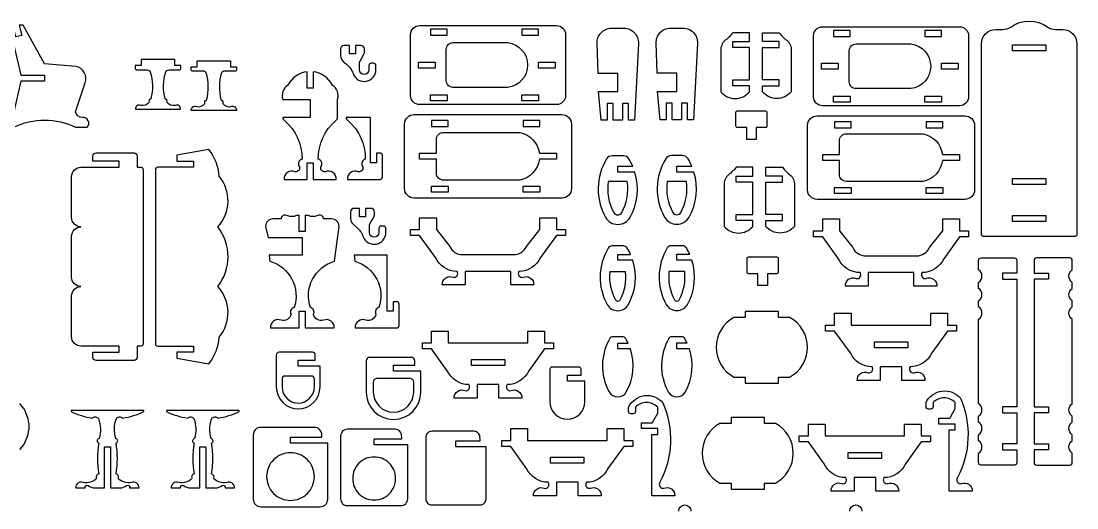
# Model space of a CAD drawing. Extents: x 2719 to 6782, y -345 to 2211.
# Drawn here: x 4658 to 6782, y 1232 to 2211 of the extents above; entities that cross this region are included whole.
import ezdxf

# ---------------------------------------------------------------- set-up
doc = ezdxf.new("R2010")
doc.units = 0
doc.header["$MEASUREMENT"] = 0
doc.layers.add('LAYER1', color=18, linetype='CONTINUOUS')

msp = doc.modelspace()

# ---------------------------------------------------------------- linework, layer by layer
at = {"layer": 'LAYER1'}
for points in [[(6595, 1777.3, -0.414214), (6590.2, 1782.1), (6590.2, 2165.2, -0.414214), (6619, 2194), (6633.2, 2194, 0.155074), (6649, 2199, -0.31779), (6723.5, 2199, 0.155074), (6739.2, 2194), (6753.4, 2194, -0.414214), (6782.2, 2165.2), (6782.2, 1782.1, -0.414214), (6777.4, 1777.3)], [(4704.9, 2095.9), (4704.9, 2089.9), (4656.9, 2089.9), (4642.6, 2028.4, -0.343544), (4628.9, 2016.9, 0.729626), (4619.5, 1997.2), (4642.6, 1997.2, -0.230289), (4767.2, 1997.2), (4790.3, 1997.2, 0.729626), (4780.8, 2016.9, -0.343544), (4767.2, 2028.4), (4786.6, 2086.5, 0.456332), (4767.8, 2119.5), (4704.9, 2124.7), (4661.9, 2202.7), (4653.9, 2202.7), (4658.7, 2182.1), (4647, 2179.4), (4641.5, 2202.7), (4633.5, 2202.7), (4656.9, 2101.9), (4704.9, 2101.9)], [(5441.2, 2061), (5441.2, 2184, -0.414214), (5459.2, 2202), (5735.2, 2202, -0.414214), (5753.2, 2184), (5753.2, 2061, -0.414214), (5735.2, 2043), (5459.2, 2043, -0.414214)], [(5824.7, 2011.8), (5819.6, 2069.4), (5858.3, 2069.4), (5858.3, 2105.7), (5818.6, 2105.7), (5816.8, 2166.1, -0.431081), (5845.6, 2196.6), (5871, 2196.6, -0.431081), (5899.8, 2166.1), (5891.9, 2011.8), (5879.9, 2011.8), (5879.9, 2045.4), (5867.9, 2045.4), (5867.9, 2011.8), (5848.7, 2011.8), (5848.7, 2045.4), (5836.7, 2045.4), (5836.7, 2011.8)], [(5943.6, 2012), (5938.5, 2069.6), (5977.2, 2069.6), (5977.2, 2105.9), (5937.5, 2105.9), (5935.7, 2166.4, -0.431081), (5964.5, 2196.8), (5989.9, 2196.8, -0.431081), (6018.6, 2166.4), (6010.8, 2012), (5998.8, 2012), (5998.8, 2045.6), (5986.8, 2045.6), (5986.8, 2012), (5967.6, 2012), (5967.6, 2045.6), (5955.6, 2045.6), (5955.6, 2012)], [(6252.3, 2058.5), (6252.3, 2181.5, -0.414214), (6270.3, 2199.5), (6546.3, 2199.5, -0.414214), (6564.3, 2181.5), (6564.3, 2058.5, -0.414214), (6546.3, 2040.5), (6270.3, 2040.5, -0.414214)], [(5637.1, 2077.5), (5526.7, 2077.5, -0.414214), (5513.2, 2091), (5513.2, 2154, -0.414214), (5526.7, 2167.5), (5637.1, 2167.5, -0.88519)], [(6065.7, 2151.6), (6065.7, 2068.7, 0.468323), (6123.3, 2068.7), (6123.3, 2080.7), (6089.7, 2080.7), (6089.7, 2092.7), (6123.3, 2092.7), (6123.3, 2157.6), (6089.7, 2157.6), (6089.7, 2169.6), (6123.3, 2169.6), (6123.3, 2187.6), (6089.7, 2187.6, -0.082449), (6074.7, 2172.5, 0.237515)], [(6207.3, 2151.6), (6207.3, 2068.7, -0.468323), (6149.7, 2068.7), (6149.7, 2080.7), (6183.3, 2080.7), (6183.3, 2092.7), (6149.7, 2092.7), (6149.7, 2157.6), (6183.3, 2157.6), (6183.3, 2169.6), (6149.7, 2169.6), (6149.7, 2187.6), (6183.3, 2187.6, 0.082449), (6198.3, 2172.5, -0.237515)], [(5325.5, 2106), (5326.1, 2104.3, 0.825341), (5371.6, 2113.1), (5371.6, 2121.4, 0.414214), (5366.9, 2126), (5362.2, 2126, 0.414214), (5357.6, 2121.4), (5357.6, 2113.1, -1), (5338.5, 2113.1), (5338.5, 2124.8, -0.131652), (5340.3, 2131.7), (5346.7, 2142.7, 0.131652), (5348.5, 2149.6), (5348.5, 2154.8, 0.414214), (5341.6, 2161.7), (5330.6, 2161.7), (5330.6, 2144.9), (5318.6, 2144.9), (5318.6, 2161.7), (5307.6, 2161.7, 0.414214), (5300.6, 2154.8), (5300.6, 2140.5, 0.220517), (5305.5, 2129.9), (5312.5, 2124.1, -0.122252)], [(6448.2, 2075), (6337.8, 2075, -0.414214), (6324.3, 2088.5), (6324.3, 2151.5, -0.414214), (6337.8, 2165), (6448.2, 2165, -0.88519)], [(4933, 2033.4), (4978.6, 2033.4, 0.570657), (4967.5, 2041.4, -0.289506), (4950.9, 2047.5, 0.497317), (4947.7, 2054.5, 0.217136), (4947.7, 2054.5, -0.145354), (4948.5, 2109.1, -0.281118), (4955.5, 2112.6), (4975.8, 2112.6, 0.414214), (4978.7, 2115.5), (4978.7, 2121.7), (4966.7, 2121.7), (4966.7, 2133.7), (4939.1, 2133.7), (4933, 2133.7), (4927, 2133.7), (4899.4, 2133.7), (4899.4, 2121.7), (4887.4, 2121.7), (4887.4, 2115.5, 0.414214), (4890.3, 2112.6), (4910.6, 2112.6, -0.281118), (4917.6, 2109.1, -0.145354), (4918.4, 2054.5, 0.217136), (4918.4, 2054.5, 0.497317), (4915.2, 2047.5, -0.289506), (4898.6, 2041.4, 0.570657), (4887.5, 2033.4)], [(5045.4, 2030.9), (4999.8, 2030.9, -0.570657), (5011, 2038.9, 0.289506), (5027.6, 2045, -0.497317), (5030.7, 2052, -0.217136), (5030.7, 2052, 0.145354), (5030, 2106.6, 0.281118), (5022.9, 2110.1), (5002.7, 2110.1, -0.414214), (4999.8, 2113), (4999.8, 2119.2), (5011.8, 2119.2), (5011.8, 2131.2), (5039.4, 2131.2), (5045.4, 2131.2), (5051.4, 2131.2), (5079, 2131.2), (5079, 2119.2), (5091, 2119.2), (5091, 2113, -0.414214), (5088.1, 2110.1), (5067.9, 2110.1, 0.281118), (5060.8, 2106.6, 0.145354), (5060.1, 2052, -0.217136), (5060.1, 2052, -0.497317), (5063.2, 2045, 0.289506), (5079.8, 2038.9, -0.570657), (5091, 2030.9)], [(5245.3, 2109.1), (5245.3, 2076), (5233.3, 2076), (5233.3, 2109.1, 0.24185), (5194.6, 2082.1, 0.346655), (5184.2, 2053.3), (5239.3, 2053.3), (5239.3, 2017.3), (5184.2, 2017.3, 0.260797), (5187.9, 2010.7, -0.220455), (5222.9, 1933.3, 0.497317), (5216.7, 1919.9, -0.687365), (5208.7, 1907.9, 0.570657), (5187, 1892.5), (5233.3, 1892.5), (5233.3, 1926.1), (5239.3, 1926.1), (5245.3, 1926.1), (5245.3, 1892.5), (5291.5, 1892.5, 0.570657), (5269.9, 1907.9, -0.687365), (5261.8, 1919.9, 0.497317), (5255.6, 1933.3, -0.220455), (5290.7, 2010.7, 0.260797), (5294.3, 2017.3), (5294.3, 2053.3, 0.346655), (5283.9, 2082.1, 0.24185)], [(5429.2, 1874.1), (5429.2, 2003.7, -0.414214), (5448.4, 2022.9), (5746, 2022.9, -0.414214), (5765.2, 2003.7), (5765.2, 1874.1, -0.414214), (5746, 1854.9), (5448.4, 1854.9, -0.414214)], [(6117.7, 1996.6), (6098.9, 1996.6, -0.414214), (6096.1, 1999.4), (6096.1, 2027.3, -0.414214), (6098.9, 2030.2), (6155.6, 2030.2, -0.414214), (6158.5, 2027.3), (6158.5, 1999.4, -0.414214), (6155.6, 1996.6), (6136.9, 1996.6), (6136.9, 1972.6), (6117.7, 1972.6)], [(6240.3, 1871.5), (6240.3, 2001.1, -0.414214), (6259.5, 2020.3), (6557.1, 2020.3, -0.414214), (6576.3, 2001.1), (6576.3, 1871.5, -0.414214), (6557.1, 1852.3), (6259.5, 1852.3, -0.414214)], [(5379.8, 1892.5, 0.414214), (5384.6, 1897.3), (5384.6, 1940.5, 0.414214), (5379.8, 1945.3), (5372.6, 1945.3), (5372.6, 1926.1), (5360.6, 1926.1), (5360.6, 2017.3), (5311.6, 2017.3, 0.260797), (5315.2, 2010.7, -0.220455), (5350.2, 1933.3, 0.497317), (5344.1, 1919.9, -0.687365), (5336, 1907.9, 0.570657), (5314.4, 1892.5)], [(5700.5, 1944.9), (5734.8, 1944.9), (5734.8, 1932.9), (5700.5, 1932.9, -0.326135), (5661.1, 1890.9), (5507.6, 1890.9, -0.414214), (5493.2, 1905.3), (5493.2, 1932.9), (5459.6, 1932.9), (5459.6, 1944.9), (5493.2, 1944.9), (5493.2, 1972.5, -0.414214), (5507.6, 1986.9), (5661.1, 1986.9, -0.326135)], [(6511.6, 1942.3), (6545.9, 1942.3), (6545.9, 1930.3), (6511.6, 1930.3, -0.326135), (6472.2, 1888.3), (6318.7, 1888.3, -0.414214), (6304.3, 1902.7), (6304.3, 1930.3), (6270.7, 1930.3), (6270.7, 1942.3), (6304.3, 1942.3), (6304.3, 1969.9, -0.414214), (6318.7, 1984.3), (6472.2, 1984.3, -0.326135)], [(4778, 1677, -0.414214), (4759.2, 1695.9), (4759.2, 1778.2, -0.414214), (4778, 1797, -0.414214), (4759.2, 1815.9), (4759.2, 1898.2, -0.414214), (4778, 1917), (4855.2, 1917), (4855.2, 1929), (4802, 1929), (4802, 1939.5, -0.414214), (4808.3, 1945.8), (4884.9, 1945.8, -0.414214), (4891.2, 1939.5), (4891.2, 1917), (4898.4, 1917, -0.414214), (4903.2, 1912.2), (4903.2, 1561.8, -0.414214), (4898.4, 1557), (4891.2, 1557), (4891.2, 1534.5, -0.414214), (4884.9, 1528.2), (4808.3, 1528.2, -0.414214), (4802, 1534.5), (4802, 1545), (4855.2, 1545), (4855.2, 1557), (4778, 1557, -0.414214), (4759.2, 1575.9), (4759.2, 1658.2, -0.414214)], [(5055.9, 1899.2, 0.157436), (5035.5, 1952.3), (4971.1, 1941), (4971.1, 1929), (5004.7, 1929), (5004.7, 1917), (4932.7, 1917, 0.414214), (4927.9, 1912.2), (4927.9, 1869), (4927.9, 1561.8, 0.414214), (4932.7, 1557), (5004.7, 1557), (5004.7, 1545), (4971.1, 1545), (4971.1, 1533), (5035.5, 1521.7, 0.157436), (5055.9, 1574.8, 0.379394), (5053.2, 1677, 0.346118), (5053.2, 1797, 0.379394)], [(5892.7, 1907.1), (5858.3, 1907.1), (5858.3, 1919.1), (5888.3, 1919.1, 0.035368), (5880.8, 1933.7, 0.261699), (5869.8, 1939.9), (5846.8, 1939.9, 0.261699), (5835.8, 1933.7, 0.2701), (5833.5, 1816.4, 0.587624), (5883.1, 1816.4, 0.203772)], [(6011.6, 1907.3), (5977.2, 1907.3), (5977.2, 1919.3), (6007.2, 1919.3, 0.035368), (5999.7, 1934, 0.261699), (5988.6, 1940.2), (5965.7, 1940.2, 0.261699), (5954.7, 1934, 0.2701), (5952.4, 1816.7, 0.587624), (6001.9, 1816.7, 0.203772)], [(6072.3, 1880.8), (6072.3, 1798, 0.468323), (6129.9, 1798), (6129.9, 1810), (6096.3, 1810), (6096.3, 1822), (6129.9, 1822), (6129.9, 1886.8), (6096.3, 1886.8), (6096.3, 1898.8), (6129.9, 1898.8), (6129.9, 1916.8), (6096.3, 1916.8, -0.082449), (6081.3, 1901.8, 0.237515)], [(6213.9, 1880.8), (6213.9, 1798, -0.468323), (6156.3, 1798), (6156.3, 1810), (6189.9, 1810), (6189.9, 1822), (6156.3, 1822), (6156.3, 1886.8), (6189.9, 1886.8), (6189.9, 1898.8), (6156.3, 1898.8), (6156.3, 1916.8), (6189.9, 1916.8, 0.082449), (6204.9, 1901.8, -0.237515)], [(5877.5, 1887.9), (5839.1, 1887.9, 0.166664), (5850.3, 1825.8, 0.587624), (5866.3, 1825.8, 0.166664)], [(5996.3, 1888.1), (5958, 1888.1, 0.166664), (5969.2, 1826, 0.587624), (5985.2, 1826, 0.166664)], [(5345.5, 1778.5), (5346.2, 1776.8, 0.825341), (5391.6, 1785.5), (5391.6, 1793.8, 0.414214), (5387, 1798.4), (5382.2, 1798.4, 0.414214), (5377.6, 1793.8), (5377.6, 1785.5, -1), (5358.5, 1785.5), (5358.5, 1797.2, -0.131652), (5360.3, 1804.1), (5366.7, 1815.1, 0.131652), (5368.5, 1822), (5368.5, 1827.2, 0.414214), (5361.6, 1834.2), (5350.6, 1834.2), (5350.6, 1817.3), (5338.6, 1817.3), (5338.6, 1834.2), (5327.6, 1834.2, 0.414214), (5320.7, 1827.2), (5320.7, 1812.9, 0.220517), (5325.6, 1802.4), (5332.5, 1796.5, -0.122252)], [(5217.4, 1627.3), (5229.4, 1627.3), (5229.4, 1593.7), (5287.6, 1593.7, 0.570657), (5266, 1609.1, -0.424269), (5245.9, 1621, 0.497317), (5239.7, 1634.5, -0.429094), (5288.4, 1727.9), (5297.3, 1798), (5297.3, 1798, 0.414214), (5282.5, 1812.8), (5266.2, 1812.8, 0.480696), (5256.9, 1820.2, -0.114725), (5239.6, 1818, 0.056195), (5229.4, 1820.6), (5229.4, 1787.9), (5217.4, 1787.9), (5217.4, 1820.6, 0.056195), (5207.1, 1818, -0.114725), (5189.8, 1820.2, 0.480696), (5180.6, 1812.8), (5164.2, 1812.8, 0.414214), (5149.5, 1798), (5149.5, 1798), (5154.5, 1775.9), (5223.4, 1775.9), (5223.4, 1739.9), (5223.4, 1739.9), (5211.7, 1739.9), (5156.8, 1739.9), (5158.3, 1727.9, -0.429094), (5207, 1634.5, 0.497317), (5200.8, 1621, -0.424269), (5180.8, 1609.1, 0.570657), (5159.1, 1593.7), (5217.4, 1593.7)], [(5573.2, 1707.5), (5551.4, 1707.5), (5551.4, 1680.2), (5505.1, 1680.2, -0.570657), (5526.8, 1695.6, 0.687365), (5534.8, 1707.5, -0.291722), (5491.3, 1735.3), (5459.6, 1779.4), (5441.2, 1779.4), (5441.2, 1791.4), (5459.6, 1791.4), (5459.6, 1815.4), (5493.2, 1815.4), (5493.2, 1791.4), (5520, 1757.8, 0.291722), (5546.2, 1741.1), (5573.2, 1741.1), (5648.2, 1741.1, 0.291722), (5674.3, 1757.8), (5701.2, 1791.4), (5701.2, 1815.4), (5734.8, 1815.4), (5734.8, 1791.4), (5753.2, 1791.4), (5753.2, 1779.4), (5734.8, 1779.4), (5703, 1735.3, -0.291722), (5659.5, 1707.5, 0.687365), (5667.6, 1695.6, -0.570657), (5689.2, 1680.2), (5643, 1680.2), (5643, 1707.5)], [(6384.3, 1705), (6362.5, 1705), (6362.5, 1677.6), (6316.3, 1677.6, -0.570657), (6337.9, 1693, 0.687365), (6346, 1705, -0.291722), (6302.5, 1732.7), (6270.7, 1776.9), (6252.3, 1776.9), (6252.3, 1788.9), (6270.7, 1788.9), (6270.7, 1812.9), (6304.3, 1812.9), (6304.3, 1788.9), (6331.2, 1755.2, 0.291722), (6357.3, 1738.6), (6384.3, 1738.6), (6459.4, 1738.6, 0.291722), (6485.5, 1755.2), (6512.3, 1788.9), (6512.3, 1812.9), (6545.9, 1812.9), (6545.9, 1788.9), (6564.3, 1788.9), (6564.3, 1776.9), (6545.9, 1776.9), (6514.2, 1732.7, -0.291722), (6470.7, 1705, 0.687365), (6478.7, 1693, -0.570657), (6500.4, 1677.6), (6454.1, 1677.6), (6454.1, 1705)], [(5884.2, 1741.7, 0.031694), (5877.5, 1754.3, 0.261699), (5869.8, 1758.7), (5846.8, 1758.7, 0.261699), (5839.1, 1754.3, 0.2701), (5836.9, 1640.9, 0.587624), (5879.7, 1640.9, 0.206482), (5888.7, 1729.7), (5858.3, 1729.7), (5858.3, 1741.7)], [(6003, 1741.9, 0.031694), (5996.4, 1754.6, 0.261699), (5988.6, 1758.9), (5965.7, 1758.9, 0.261699), (5957.9, 1754.6, 0.2701), (5955.7, 1641.1, 0.587624), (5998.6, 1641.1, 0.206482), (6007.6, 1729.9), (5977.2, 1729.9), (5977.2, 1741.9)], [(5413.3, 1646.5), (5406.1, 1646.5), (5406.1, 1627.3), (5394.1, 1627.3), (5394.1, 1739.9), (5394.1, 1739.9), (5394.1, 1739.9), (5327.5, 1739.9), (5329, 1727.9, -0.429094), (5377.7, 1634.5, 0.497317), (5371.6, 1621, -0.424269), (5351.5, 1609.1, 0.570657), (5329.9, 1593.7), (5413.3, 1593.7, 0.414214), (5418.1, 1598.5), (5418.1, 1641.7, 0.414214)], [(6140.4, 1702.8), (6121.7, 1702.8, -0.414214), (6118.8, 1705.6), (6118.8, 1733.5, -0.414214), (6121.7, 1736.4), (6178.3, 1736.4, -0.414214), (6181.2, 1733.5), (6181.2, 1705.6, -0.414214), (6178.3, 1702.8), (6159.6, 1702.8), (6159.6, 1678.8), (6140.4, 1678.8)], [(6584.5, 1521), (6584.5, 1611, 0.531486), (6584.5, 1636.1), (6584.5, 1648.1, 0.531486), (6584.5, 1673.3), (6584.5, 1685.3, 0.531486), (6584.5, 1710.5), (6584.5, 1729.7, -0.414214), (6589.3, 1734.5), (6656.5, 1734.5, -0.414214), (6661.3, 1729.7), (6661.3, 1703.9), (6632.5, 1703.9), (6632.5, 1691.9), (6661.3, 1691.9), (6661.3, 1434.7), (6632.5, 1434.7), (6632.5, 1422.7), (6661.3, 1422.7), (6661.3, 1360.4), (6632.5, 1360.4), (6632.5, 1348.4), (6661.3, 1348.4), (6661.3, 1322.6, -0.414214), (6656.5, 1317.8), (6589.3, 1317.8, -0.414214), (6584.5, 1322.6), (6584.5, 1341.8, 0.531486), (6584.5, 1366.9), (6584.5, 1378.9, 0.531486), (6584.5, 1404.1), (6584.5, 1416.1, 0.531486), (6584.5, 1441.3), (6584.5, 1509)], [(6772.9, 1521), (6772.9, 1611, -0.531486), (6772.9, 1636.1), (6772.9, 1648.1, -0.531486), (6772.9, 1673.3), (6772.9, 1685.3, -0.531486), (6772.9, 1710.5), (6772.9, 1729.7, 0.414214), (6768.1, 1734.5), (6700.9, 1734.5, 0.414214), (6696.1, 1729.7), (6696.1, 1703.9), (6724.9, 1703.9), (6724.9, 1691.9), (6696.1, 1691.9), (6696.1, 1434.7), (6724.9, 1434.7), (6724.9, 1422.7), (6696.1, 1422.7), (6696.1, 1360.4), (6724.9, 1360.4), (6724.9, 1348.4), (6696.1, 1348.4), (6696.1, 1322.6, 0.414214), (6700.9, 1317.8), (6768.1, 1317.8, 0.414214), (6772.9, 1322.6), (6772.9, 1341.8, -0.531486), (6772.9, 1366.9), (6772.9, 1378.9, -0.531486), (6772.9, 1404.1), (6772.9, 1416.1, -0.531486), (6772.9, 1441.3), (6772.9, 1509)], [(5874.1, 1706.7), (5842.5, 1706.7, 0.15764), (5853.7, 1650.3, 0.587624), (5862.9, 1650.3, 0.15764)], [(5993, 1706.9), (5961.3, 1706.9, 0.15764), (5972.5, 1650.5, 0.587624), (5981.8, 1650.5, 0.15764)], [(6114.6, 1494.7), (6114.6, 1482.7), (6181.8, 1482.7), (6181.8, 1494.7), (6204.2, 1494.7, 0.59581), (6204.2, 1614.7), (6181.8, 1614.7), (6181.8, 1626.7), (6114.6, 1626.7), (6114.6, 1614.7), (6092.2, 1614.7, 0.59581), (6092.2, 1494.7)], [(6328.3, 1599.4), (6488.3, 1599.4), (6488.3, 1623.4), (6521.9, 1623.4), (6521.9, 1599.4), (6540.3, 1599.4), (6540.3, 1587.4), (6521.9, 1587.4), (6490.2, 1543.3, -0.291722), (6446.7, 1515.5, 0.687365), (6454.7, 1503.5, -0.570657), (6476.4, 1488.1), (6430.1, 1488.1), (6430.1, 1515.5), (6386.5, 1515.5), (6386.5, 1488.1), (6340.3, 1488.1, -0.570657), (6361.9, 1503.5, 0.687365), (6370, 1515.5, -0.291722), (6326.5, 1543.3), (6294.7, 1587.4), (6276.3, 1587.4), (6276.3, 1599.4), (6294.7, 1599.4), (6294.7, 1623.4), (6328.3, 1623.4)], [(5517.2, 1563.5), (5677.2, 1563.5), (5677.2, 1587.5), (5710.8, 1587.5), (5710.8, 1563.5), (5729.2, 1563.5), (5729.2, 1551.5), (5710.8, 1551.5), (5679, 1507.3, -0.291722), (5635.5, 1479.6, 0.687365), (5643.6, 1467.6, -0.570657), (5665.2, 1452.2), (5619, 1452.2), (5619, 1479.6), (5575.4, 1479.6), (5575.4, 1452.2), (5529.1, 1452.2, -0.570657), (5550.8, 1467.6, 0.687365), (5558.8, 1479.6, -0.291722), (5515.3, 1507.3), (5483.6, 1551.5), (5465.2, 1551.5), (5465.2, 1563.5), (5483.6, 1563.5), (5483.6, 1587.5), (5517.2, 1587.5)], [(5874.9, 1570.8, 0.014243), (5873.4, 1573.5, 0.261699), (5869.8, 1575.5), (5846.8, 1575.5, 0.261699), (5843.2, 1573.5, 0.2701), (5841.1, 1464.9, 0.587624), (5875.5, 1464.9, 0.21016), (5883.7, 1551.3), (5858.3, 1551.3), (5858.3, 1563.3), (5878.9, 1563.3, 0.026696)], [(5993.8, 1571, 0.014243), (5992.3, 1573.7, 0.261699), (5988.6, 1575.8), (5965.7, 1575.8, 0.261699), (5962, 1573.7, 0.2701), (5959.9, 1465.1, 0.587624), (5994.4, 1465.1, 0.21016), (6002.5, 1551.6), (5977.2, 1551.6), (5977.2, 1563.6), (5997.7, 1563.6, 0.026696)], [(5249.6, 1539.2, 0.414214), (5244, 1544.8), (5176.6, 1544.8, 0.414214), (5171.1, 1539.2), (5171.1, 1475.1, 1), (5259.2, 1475.1), (5259.2, 1516.7), (5215.1, 1516.7), (5215.1, 1528.7), (5249.6, 1528.7)], [(5450, 1527.6, 0.414214), (5443.1, 1534.5), (5358.8, 1534.5, 0.414214), (5351.9, 1527.6), (5351.9, 1464.8, 1), (5462, 1464.8), (5462, 1506.5), (5406.9, 1506.5), (5406.9, 1518.5), (5450, 1518.5)], [(5784.6, 1510.4, 0.414214), (5780.2, 1514.8), (5726.3, 1514.8, 0.414214), (5721.8, 1510.4), (5721.8, 1445.1, 1), (5792.3, 1445.1), (5792.3, 1486.8), (5757.1, 1486.8), (5757.1, 1498.8), (5784.6, 1498.8)], [(5241.5, 1496.9), (5188.7, 1496.9, 0.414214), (5182.6, 1490.7), (5182.6, 1475.1, 1), (5247.7, 1475.1), (5247.7, 1490.7, 0.414214)], [(5439.9, 1492.1), (5374, 1492.1, 0.414214), (5366.3, 1484.4), (5366.3, 1464.8, 1), (5447.6, 1464.8), (5447.6, 1484.4, 0.414214)], [(6526.9, 1412.4, -0.029821), (6527.6, 1413.9), (6537.5, 1431.8, 0.121687), (6537.5, 1431.8), (6537.5, 1443.5, 0.427031), (6492.7, 1443.5), (6492.7, 1435.2, -0.414214), (6488.1, 1430.6), (6483.4, 1430.6, -0.414214), (6478.7, 1435.2), (6478.7, 1443.5, -0.545644), (6548.2, 1452.2, -0.225477), (6542, 1292.5, 0.687365), (6550.1, 1280.5, -0.570657), (6571.7, 1265.1), (6525.5, 1265.1), (6525.5, 1388.4), (6537.5, 1388.4), (6537.5, 1400.4), (6504.7, 1400.4), (6504.7, 1412.4)], [(5928.1, 1403.1, -0.029821), (5928.8, 1404.5), (5938.6, 1422.5, 0.121687), (5938.6, 1422.5), (5938.6, 1434.1, 0.427031), (5893.9, 1434.1), (5893.9, 1425.8, -0.414214), (5889.3, 1421.2), (5884.5, 1421.2, -0.414214), (5879.9, 1425.8), (5879.9, 1434.1, -0.545644), (5949.3, 1442.9, -0.225477), (5943.2, 1283.1, 0.687365), (5951.2, 1271.2, -0.570657), (5972.9, 1255.8), (5926.6, 1255.8), (5926.6, 1379.1), (5938.6, 1379.1), (5938.6, 1391.1), (5905.9, 1391.1), (5905.9, 1403.1)], [(4904.4, 1425.5), (4904.4, 1427.5), (4758, 1427.5), (4758, 1425.5, 0.082494), (4800.8, 1412.5, -0.480983), (4813.2, 1411.2, -0.169376), (4814.3, 1371.1, 0.755968), (4813.7, 1361.9, 0.0823), (4813.7, 1300, 0.497317), (4809.4, 1290.8, -0.242348), (4782.5, 1282.5, 0.570657), (4767.6, 1271.9), (4786.6, 1271.9, -0.75881), (4792.2, 1276.4, 0.158853), (4806, 1271.9), (4825.2, 1271.9), (4825.2, 1354.7), (4837.2, 1354.7), (4837.2, 1271.9), (4856.4, 1271.9, 0.158853), (4870.2, 1276.4, -0.75881), (4875.9, 1271.9), (4894.8, 1271.9, 0.570657), (4879.9, 1282.5, -0.242348), (4853, 1290.8, 0.497317), (4848.7, 1300, 0.0823), (4848.7, 1361.9, 0.755968), (4848.1, 1371.1, -0.169376), (4849.2, 1411.2, -0.480983), (4861.6, 1412.5, 0.082494)], [(5096.4, 1425.5), (5096.4, 1427.5), (4950, 1427.5), (4950, 1425.5, 0.082494), (4992.8, 1412.5, -0.480983), (5005.2, 1411.2, -0.169376), (5006.3, 1371.1, 0.755968), (5005.7, 1361.9, 0.0823), (5005.7, 1300, 0.497317), (5001.4, 1290.8, -0.242348), (4974.5, 1282.5, 0.570657), (4959.6, 1271.9), (4978.6, 1271.9, -0.75881), (4984.2, 1276.4, 0.158853), (4998, 1271.9), (5017.2, 1271.9), (5017.2, 1354.7), (5029.2, 1354.7), (5029.2, 1271.9), (5048.4, 1271.9, 0.158853), (5062.2, 1276.4, -0.75881), (5067.9, 1271.9), (5086.8, 1271.9, 0.570657), (5071.9, 1282.5, -0.242348), (5045, 1290.8, 0.497317), (5040.7, 1300, 0.0823), (5040.7, 1361.9, 0.755968), (5040.1, 1371.1, -0.169376), (5041.2, 1411.2, -0.480983), (5053.6, 1412.5, 0.082494)], [(6086.2, 1281.5), (6086.2, 1269.5), (6153.4, 1269.5), (6153.4, 1281.5), (6175.7, 1281.5, 0.59581), (6175.7, 1401.5), (6153.4, 1401.5), (6153.4, 1413.5), (6086.2, 1413.5), (6086.2, 1401.5), (6063.8, 1401.5, 0.59581), (6063.8, 1281.5)], [(5262.7, 1374.2), (5262.7, 1378.7, 0.414214), (5247.7, 1393.7), (5139.7, 1393.7, 0.414214), (5124.7, 1378.7), (5124.7, 1249.1, 0.414214), (5139.7, 1234.1), (5259.7, 1234.1, 0.414214), (5274.7, 1249.1), (5274.7, 1362.2), (5199.7, 1362.2), (5199.7, 1374.2)], [(5423.5, 1370.3), (5423, 1380.2, 0.33076), (5410, 1389.8), (5314, 1389.8, 0.414214), (5300.5, 1376.3), (5300.5, 1249.7, 0.414214), (5314, 1236.2), (5422, 1236.2, 0.414214), (5435.5, 1249.7), (5435.5, 1358.3), (5368, 1358.3), (5368, 1370.3)], [(5581.2, 1366.3), (5580.7, 1377.2, 0.33076), (5569.1, 1385.8), (5483.9, 1385.8, 0.414214), (5471.7, 1373.7), (5471.7, 1249.9, 0.414214), (5483.9, 1237.8), (5581.1, 1237.8, 0.414214), (5593.2, 1249.9), (5593.2, 1354.3), (5532.5, 1354.3), (5532.5, 1366.3)], [(5676.8, 1367.1), (5836.7, 1367.1), (5836.7, 1391.1), (5870.3, 1391.1), (5870.3, 1367.1), (5888.7, 1367.1), (5888.7, 1355.1), (5870.3, 1355.1), (5838.6, 1310.9, -0.291722), (5795.1, 1283.1, 0.687365), (5803.1, 1271.2, -0.570657), (5824.8, 1255.8), (5778.5, 1255.8), (5778.5, 1283.1), (5734.9, 1283.1), (5734.9, 1255.8), (5688.7, 1255.8, -0.570657), (5710.3, 1271.2, 0.687365), (5718.4, 1283.1, -0.291722), (5674.9, 1310.9), (5643.2, 1355.1), (5624.7, 1355.1), (5624.7, 1367.1), (5643.2, 1367.1), (5643.2, 1391.1), (5676.8, 1391.1)], [(6275.6, 1376.4), (6435.6, 1376.4), (6435.6, 1400.4), (6469.2, 1400.4), (6469.2, 1376.4), (6487.6, 1376.4), (6487.6, 1364.4), (6469.2, 1364.4), (6437.4, 1320.2, -0.291722), (6393.9, 1292.5, 0.687365), (6402, 1280.5, -0.570657), (6423.6, 1265.1), (6377.4, 1265.1), (6377.4, 1292.5), (6333.8, 1292.5), (6333.8, 1265.1), (6287.5, 1265.1, -0.570657), (6309.2, 1280.5, 0.687365), (6317.2, 1292.5, -0.291722), (6273.7, 1320.2), (6242, 1364.4), (6223.6, 1364.4), (6223.6, 1376.4), (6242, 1376.4), (6242, 1400.4), (6275.6, 1400.4)], [(5199.7, 1342.7, 0.414214), (5151.7, 1294.7, 0.414214), (5199.7, 1246.7, 0.414214), (5247.7, 1294.7, 0.414214)], [(5368, 1334, 0.414214), (5324.8, 1290.8, 0.414214), (5368, 1247.6, 0.414214), (5411.2, 1290.8, 0.414214)]]:
    msp.add_lwpolyline(points, format="xyb", close=True, dxfattribs=at)
for points in [[(5514.8, 2182.5), (5514.8, 2194.5), (5481.2, 2194.5), (5481.2, 2182.5)], [(5698.7, 2182.5), (5698.7, 2194.5), (5665.1, 2194.5), (5665.1, 2182.5)], [(6325.9, 2180), (6325.9, 2192), (6292.3, 2192), (6292.3, 2180)], [(6509.8, 2180), (6509.8, 2192), (6476.2, 2192), (6476.2, 2180)], [(6719.8, 2163.4), (6719.8, 2151.4), (6652.6, 2151.4), (6652.6, 2163.4)], [(5490.8, 2128.5), (5490.8, 2116.5), (5457.2, 2116.5), (5457.2, 2128.5)], [(5732.3, 2128.5), (5732.3, 2116.5), (5698.7, 2116.5), (5698.7, 2128.5)], [(6301.9, 2126), (6301.9, 2114), (6268.3, 2114), (6268.3, 2126)], [(6543.4, 2126), (6543.4, 2114), (6509.8, 2114), (6509.8, 2126)], [(5514.8, 2062.5), (5514.8, 2050.5), (5481.2, 2050.5), (5481.2, 2062.5)], [(5698.7, 2062.5), (5698.7, 2050.5), (5665.1, 2050.5), (5665.1, 2062.5)], [(6325.9, 2060), (6325.9, 2048), (6292.3, 2048), (6292.3, 2060)], [(6509.8, 2060), (6509.8, 2048), (6476.2, 2048), (6476.2, 2060)], [(5517.2, 1998.9), (5517.2, 2010.9), (5483.6, 2010.9), (5483.6, 1998.9)], [(5701.2, 1998.9), (5701.2, 2010.9), (5667.6, 2010.9), (5667.6, 1998.9)], [(6328.3, 1996.3), (6328.3, 2008.3), (6294.7, 2008.3), (6294.7, 1996.3)], [(6512.3, 1996.3), (6512.3, 2008.3), (6478.7, 2008.3), (6478.7, 1996.3)], [(6719.8, 1894.2), (6719.8, 1882.2), (6652.6, 1882.2), (6652.6, 1894.2)], [(5517.2, 1878.9), (5517.2, 1866.9), (5483.6, 1866.9), (5483.6, 1878.9)], [(5701.2, 1878.9), (5701.2, 1866.9), (5667.6, 1866.9), (5667.6, 1878.9)], [(6328.3, 1876.3), (6328.3, 1864.3), (6294.7, 1864.3), (6294.7, 1876.3)], [(6512.3, 1876.3), (6512.3, 1864.3), (6478.7, 1864.3), (6478.7, 1876.3)], [(6719.8, 1819.9), (6719.8, 1807.9), (6652.6, 1807.9), (6652.6, 1819.9)], [(6441.9, 1565.9), (6441.9, 1553.9), (6374.7, 1553.9), (6374.7, 1565.9)], [(5630.8, 1530), (5630.8, 1518), (5563.6, 1518), (5563.6, 1530)], [(6389.2, 1342.9), (6389.2, 1330.9), (6322, 1330.9), (6322, 1342.9)], [(5790.3, 1333.5), (5790.3, 1321.5), (5723.1, 1321.5), (5723.1, 1333.5)]]:
    msp.add_lwpolyline(points, close=True, dxfattribs=at)
for points in [[(5573.2, 1741.1), (5587.9, 1741.1)], [(6384.3, 1738.6), (6399, 1738.6)], [(4655.2, 1349.1), (4659.1, 1353.9), (4662.9, 1358.7), (4665.8, 1364.5), (4667.7, 1369.3), (4669.7, 1374.1), (4671.6, 1379.9), (4672.5, 1384.7), (4673.5, 1390.4), (4673.5, 1395.2), (4673.5, 1401), (4672.5, 1405.8), (4671.6, 1411.6), (4669.7, 1416.4), (4667.7, 1421.2), (4665.8, 1427), (4662.9, 1431.8), (4659.1, 1436.6), (4655.2, 1441.4)], [(6696.1, 1434.7), (6724.9, 1434.7), (6724.9, 1422.7), (6696.1, 1422.7)]]:
    msp.add_lwpolyline(points, dxfattribs=at)
for points in [[(5981.3, 1225, -0.427943), (5993.3, 1237.6, -0.427943), (6005.3, 1225, 0.204981)], [(6325.5, 1225, -0.427943), (6337.5, 1237.6, -0.427943), (6349.5, 1225, 0.204981)]]:
    msp.add_lwpolyline(points, format="xyb", dxfattribs=at)

doc.saveas('drawing.dxf')
